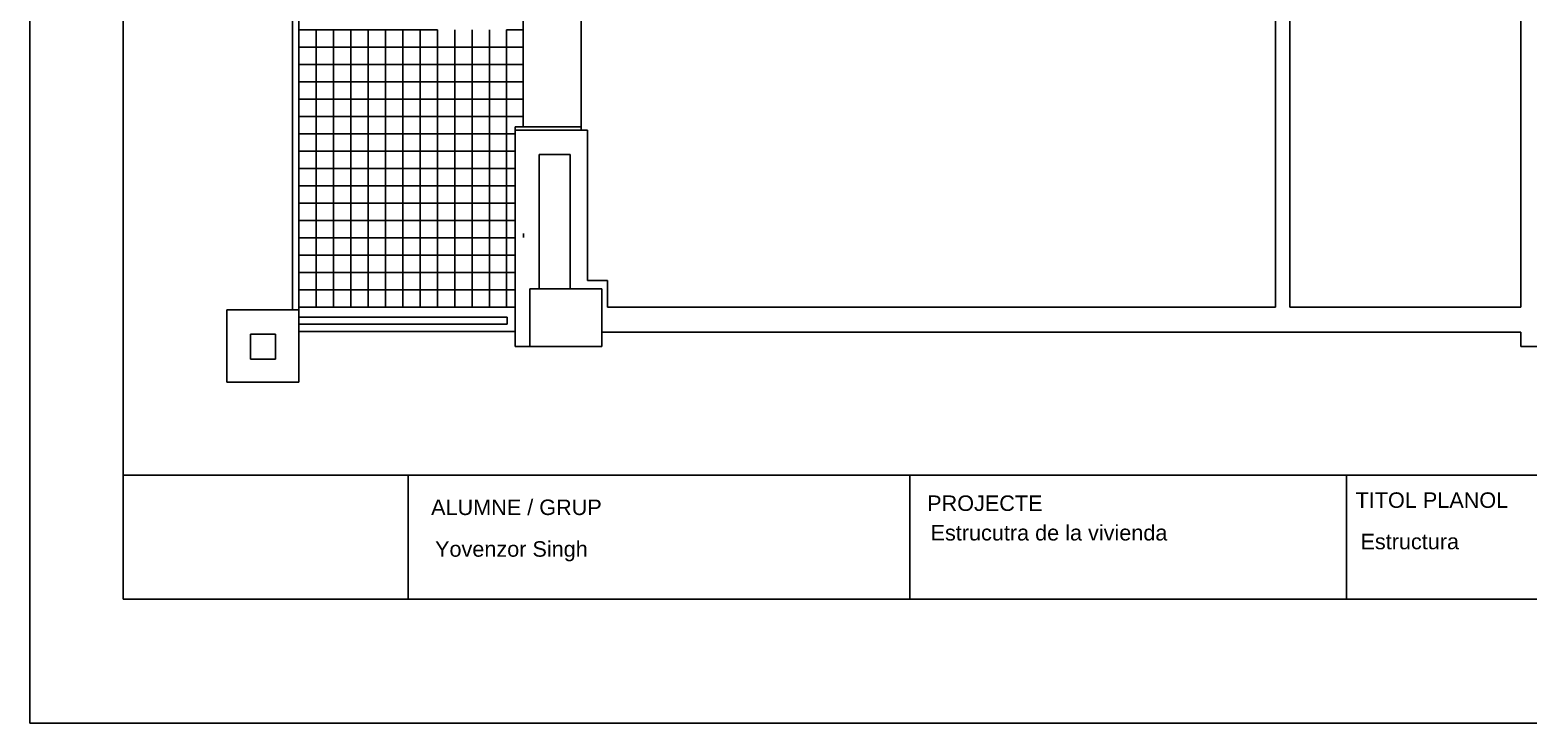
# Model space of a CAD drawing. Header units: millimetres. Extents: x 2377 to 4712, y -254 to 3188.
# Drawn here: x 2377.3 to 2619.2, y 1677.7 to 1789.6 of the extents above; entities that cross this region are included whole.
import ezdxf

# ---------------------------------------------------------------- set-up
doc = ezdxf.new("R2010")
doc.units = ezdxf.units.MM
doc.styles.get("Standard").update_dxf_attribs({"font": 'arial.ttf'})

msp = doc.modelspace()

# ---------------------------------------------------------------- linework, layer by layer
at = {"transparency": 33554687}
for p, q in [((2377.31, 1974.71), (2377.31, 1677.71)), ((2392.36, 1697.71), (2392.36, 1959.71)), ((2420.73, 1744.4), (2420.73, 1937.8)), ((2419.71, 1744.4), (2419.71, 1909.84)), ((2420.73, 1744.4), (2420.73, 1909.84)), ((2456.97, 1828.75), (2456.97, 1773.98)), ((2466.3, 1827.66), (2466.3, 1773.45)), ((2618.02, 1744.86), (2618.02, 1812.43)), ((2580.74, 1803.11), (2580.74, 1744.86)), ((2580.74, 1803.11), (2580.74, 1744.86)), ((2578.41, 1744.86), (2578.41, 1798.46)), ((2420.73, 1789.6), (2423.53, 1789.6)), ((2423.53, 1789.6), (2423.53, 1786.81)), ((2423.53, 1789.6), (2426.32, 1789.6)), ((2426.32, 1789.6), (2426.32, 1786.81)), ((2426.32, 1789.6), (2429.12, 1789.6)), ((2429.12, 1789.6), (2429.12, 1786.81)), ((2429.12, 1789.6), (2431.91, 1789.6)), ((2431.91, 1789.6), (2431.91, 1786.81)), ((2431.91, 1789.6), (2434.71, 1789.6)), ((2434.71, 1789.6), (2434.71, 1786.81)), ((2434.71, 1789.6), (2437.51, 1789.6)), ((2437.51, 1789.6), (2437.51, 1786.81)), ((2437.51, 1789.6), (2440.3, 1789.6)), ((2440.3, 1789.6), (2440.3, 1786.81)), ((2440.3, 1789.6), (2443.1, 1789.6)), ((2443.1, 1789.6), (2443.1, 1786.81)), ((2445.9, 1789.6), (2445.9, 1786.81)), ((2448.69, 1789.6), (2448.69, 1786.81)), ((2451.49, 1789.6), (2451.49, 1786.81)), ((2454.28, 1789.6), (2454.28, 1786.81)), ((2456.99, 1789.6), (2454.28, 1789.6)), ((2423.53, 1786.81), (2420.73, 1786.81)), ((2426.32, 1786.81), (2423.53, 1786.81)), ((2423.53, 1786.81), (2423.53, 1784.01)), ((2423.53, 1786.81), (2426.32, 1786.81)), ((2429.12, 1786.81), (2426.32, 1786.81)), ((2426.32, 1786.81), (2426.32, 1784.01)), ((2426.32, 1786.81), (2429.12, 1786.81)), ((2431.91, 1786.81), (2429.12, 1786.81)), ((2429.12, 1786.81), (2429.12, 1784.01)), ((2429.12, 1786.81), (2431.91, 1786.81)), ((2434.71, 1786.81), (2431.91, 1786.81)), ((2431.91, 1786.81), (2431.91, 1784.01)), ((2431.91, 1786.81), (2434.71, 1786.81)), ((2437.51, 1786.81), (2434.71, 1786.81)), ((2434.71, 1786.81), (2434.71, 1784.01)), ((2434.71, 1786.81), (2437.51, 1786.81)), ((2440.3, 1786.81), (2437.51, 1786.81)), ((2437.51, 1786.81), (2437.51, 1784.01)), ((2437.51, 1786.81), (2440.3, 1786.81)), ((2443.1, 1786.81), (2440.3, 1786.81)), ((2440.3, 1786.81), (2440.3, 1784.01)), ((2440.3, 1786.81), (2443.1, 1786.81)), ((2445.9, 1786.81), (2443.1, 1786.81)), ((2443.1, 1786.81), (2443.1, 1784.01)), ((2448.69, 1786.81), (2445.9, 1786.81)), ((2445.9, 1786.81), (2445.9, 1784.01)), ((2451.49, 1786.81), (2448.69, 1786.81)), ((2448.69, 1786.81), (2448.69, 1784.01)), ((2454.28, 1786.81), (2451.49, 1786.81)), ((2451.49, 1786.81), (2451.49, 1784.01)), ((2454.28, 1786.81), (2454.28, 1784.01)), ((2456.99, 1786.81), (2454.28, 1786.81)), ((2420.73, 1784.01), (2421.09, 1784.01)), ((2423.53, 1784.01), (2420.73, 1784.01)), ((2426.32, 1784.01), (2423.53, 1784.01)), ((2423.53, 1784.01), (2423.53, 1781.22)), ((2423.53, 1784.01), (2426.32, 1784.01)), ((2429.12, 1784.01), (2426.32, 1784.01)), ((2426.32, 1784.01), (2426.32, 1781.22)), ((2426.32, 1784.01), (2429.12, 1784.01)), ((2431.91, 1784.01), (2429.12, 1784.01)), ((2429.12, 1784.01), (2429.12, 1781.22)), ((2429.12, 1784.01), (2431.91, 1784.01)), ((2434.71, 1784.01), (2431.91, 1784.01)), ((2431.91, 1784.01), (2431.91, 1781.22)), ((2431.91, 1784.01), (2434.71, 1784.01)), ((2437.51, 1784.01), (2434.71, 1784.01)), ((2434.71, 1784.01), (2434.71, 1781.22)), ((2434.71, 1784.01), (2437.51, 1784.01)), ((2440.3, 1784.01), (2437.51, 1784.01)), ((2437.51, 1784.01), (2437.51, 1781.22)), ((2437.51, 1784.01), (2440.3, 1784.01)), ((2443.1, 1784.01), (2440.3, 1784.01)), ((2440.3, 1784.01), (2440.3, 1781.22)), ((2440.3, 1784.01), (2443.1, 1784.01)), ((2445.9, 1784.01), (2443.1, 1784.01)), ((2443.1, 1784.01), (2443.1, 1781.22)), ((2448.69, 1784.01), (2445.9, 1784.01)), ((2445.9, 1784.01), (2445.9, 1781.22)), ((2451.49, 1784.01), (2448.69, 1784.01)), ((2448.69, 1784.01), (2448.69, 1781.22)), ((2454.28, 1784.01), (2451.49, 1784.01)), ((2451.49, 1784.01), (2451.49, 1781.22)), ((2454.28, 1784.01), (2454.28, 1781.22)), ((2456.99, 1784.01), (2454.28, 1784.01)), ((2423.53, 1781.22), (2420.73, 1781.22)), ((2426.32, 1781.22), (2423.53, 1781.22)), ((2423.53, 1781.22), (2423.53, 1778.42)), ((2423.53, 1781.22), (2426.32, 1781.22)), ((2429.12, 1781.22), (2426.32, 1781.22)), ((2426.32, 1781.22), (2426.32, 1778.42)), ((2426.32, 1781.22), (2429.12, 1781.22)), ((2431.91, 1781.22), (2429.12, 1781.22)), ((2429.12, 1781.22), (2429.12, 1778.42)), ((2429.12, 1781.22), (2431.91, 1781.22)), ((2434.71, 1781.22), (2431.91, 1781.22)), ((2431.91, 1781.22), (2431.91, 1778.42)), ((2431.91, 1781.22), (2434.71, 1781.22)), ((2437.51, 1781.22), (2434.71, 1781.22)), ((2434.71, 1781.22), (2434.71, 1778.42)), ((2434.71, 1781.22), (2437.51, 1781.22)), ((2440.3, 1781.22), (2437.51, 1781.22)), ((2437.51, 1781.22), (2437.51, 1778.42)), ((2437.51, 1781.22), (2440.3, 1781.22)), ((2443.1, 1781.22), (2440.3, 1781.22)), ((2440.3, 1781.22), (2440.3, 1778.42)), ((2440.3, 1781.22), (2443.1, 1781.22)), ((2445.9, 1781.22), (2443.1, 1781.22)), ((2443.1, 1781.22), (2443.1, 1778.42)), ((2448.69, 1781.22), (2445.9, 1781.22)), ((2445.9, 1781.22), (2445.9, 1778.42)), ((2451.49, 1781.22), (2448.69, 1781.22)), ((2448.69, 1781.22), (2448.69, 1778.42)), ((2454.28, 1781.22), (2451.49, 1781.22)), ((2451.49, 1781.22), (2451.49, 1778.42)), ((2454.28, 1781.22), (2454.28, 1778.42)), ((2456.99, 1781.22), (2454.28, 1781.22)), ((2423.53, 1778.42), (2420.73, 1778.42)), ((2420.73, 1778.42), (2423.53, 1778.42)), ((2426.32, 1778.42), (2423.53, 1778.42)), ((2423.53, 1778.42), (2423.53, 1775.62)), ((2423.53, 1778.42), (2426.32, 1778.42)), ((2429.12, 1778.42), (2426.32, 1778.42)), ((2426.32, 1778.42), (2426.32, 1775.62)), ((2426.32, 1778.42), (2429.12, 1778.42)), ((2431.91, 1778.42), (2429.12, 1778.42)), ((2429.12, 1778.42), (2429.12, 1775.62)), ((2429.12, 1778.42), (2431.91, 1778.42)), ((2434.71, 1778.42), (2431.91, 1778.42)), ((2431.91, 1778.42), (2431.91, 1775.62)), ((2431.91, 1778.42), (2434.71, 1778.42)), ((2437.51, 1778.42), (2434.71, 1778.42)), ((2434.71, 1778.42), (2434.71, 1775.62)), ((2434.71, 1778.42), (2437.51, 1778.42)), ((2440.3, 1778.42), (2437.51, 1778.42)), ((2437.51, 1778.42), (2437.51, 1775.62)), ((2437.51, 1778.42), (2440.3, 1778.42)), ((2443.1, 1778.42), (2440.3, 1778.42)), ((2440.3, 1778.42), (2440.3, 1775.62)), ((2440.3, 1778.42), (2443.1, 1778.42)), ((2445.9, 1778.42), (2443.1, 1778.42)), ((2443.1, 1778.42), (2443.1, 1775.62)), ((2448.69, 1778.42), (2445.9, 1778.42)), ((2445.9, 1778.42), (2445.9, 1775.62)), ((2451.49, 1778.42), (2448.69, 1778.42)), ((2448.69, 1778.42), (2448.69, 1775.62)), ((2454.28, 1778.42), (2451.49, 1778.42)), ((2451.49, 1778.42), (2451.49, 1775.62)), ((2454.28, 1778.42), (2454.28, 1775.62)), ((2456.99, 1778.42), (2454.28, 1778.42)), ((2466.3, 1778.42), (2466.3, 1778.42)), ((2423.53, 1775.62), (2420.73, 1775.62)), ((2426.32, 1775.62), (2423.53, 1775.62)), ((2423.53, 1775.62), (2423.53, 1772.83)), ((2423.53, 1775.62), (2426.32, 1775.62)), ((2429.12, 1775.62), (2426.32, 1775.62)), ((2426.32, 1775.62), (2426.32, 1772.83)), ((2426.32, 1775.62), (2429.12, 1775.62)), ((2431.91, 1775.62), (2429.12, 1775.62)), ((2429.12, 1775.62), (2429.12, 1772.83)), ((2429.12, 1775.62), (2431.91, 1775.62)), ((2434.71, 1775.62), (2431.91, 1775.62)), ((2431.91, 1775.62), (2431.91, 1772.83)), ((2431.91, 1775.62), (2434.71, 1775.62)), ((2437.51, 1775.62), (2434.71, 1775.62)), ((2434.71, 1775.62), (2434.71, 1772.83)), ((2434.71, 1775.62), (2437.51, 1775.62)), ((2440.3, 1775.62), (2437.51, 1775.62)), ((2437.51, 1775.62), (2437.51, 1772.83)), ((2437.51, 1775.62), (2440.3, 1775.62)), ((2443.1, 1775.62), (2440.3, 1775.62)), ((2440.3, 1775.62), (2440.3, 1772.83)), ((2440.3, 1775.62), (2443.1, 1775.62)), ((2445.9, 1775.62), (2443.1, 1775.62)), ((2443.1, 1775.62), (2443.1, 1772.83)), ((2448.69, 1775.62), (2445.9, 1775.62)), ((2445.9, 1775.62), (2445.9, 1772.83)), ((2451.49, 1775.62), (2448.69, 1775.62)), ((2448.69, 1775.62), (2448.69, 1772.83)), ((2454.28, 1775.62), (2451.49, 1775.62)), ((2451.49, 1775.62), (2451.49, 1772.83)), ((2454.28, 1775.62), (2454.28, 1772.83)), ((2456.99, 1775.62), (2454.28, 1775.62)), ((2455.68, 1773.98), (2466.3, 1773.98)), ((2455.68, 1773.98), (2455.68, 1773.45)), ((2455.68, 1738.5), (2455.68, 1773.45)), ((2455.68, 1773.45), (2467.33, 1773.45)), ((2455.68, 1773.45), (2467.34, 1773.45)), ((2467.34, 1773.45), (2467.34, 1749.17)), ((2420.73, 1772.83), (2421.09, 1772.83)), ((2423.53, 1772.83), (2420.73, 1772.83)), ((2426.32, 1772.83), (2423.53, 1772.83)), ((2423.53, 1772.83), (2423.53, 1770.03)), ((2423.53, 1772.83), (2426.32, 1772.83)), ((2429.12, 1772.83), (2426.32, 1772.83)), ((2426.32, 1772.83), (2426.32, 1770.03)), ((2426.32, 1772.83), (2429.12, 1772.83)), ((2431.91, 1772.83), (2429.12, 1772.83)), ((2429.12, 1772.83), (2429.12, 1770.03)), ((2429.12, 1772.83), (2431.91, 1772.83)), ((2434.71, 1772.83), (2431.91, 1772.83)), ((2431.91, 1772.83), (2431.91, 1770.03)), ((2431.91, 1772.83), (2434.71, 1772.83)), ((2437.51, 1772.83), (2434.71, 1772.83)), ((2434.71, 1772.83), (2434.71, 1770.03)), ((2434.71, 1772.83), (2437.51, 1772.83)), ((2440.3, 1772.83), (2437.51, 1772.83)), ((2437.51, 1772.83), (2437.51, 1770.03)), ((2437.51, 1772.83), (2440.3, 1772.83)), ((2443.1, 1772.83), (2440.3, 1772.83)), ((2440.3, 1772.83), (2440.3, 1770.03)), ((2440.3, 1772.83), (2443.1, 1772.83)), ((2445.9, 1772.83), (2443.1, 1772.83)), ((2443.1, 1772.83), (2443.1, 1770.03)), ((2448.69, 1772.83), (2445.9, 1772.83)), ((2445.9, 1772.83), (2445.9, 1770.03)), ((2451.49, 1772.83), (2448.69, 1772.83)), ((2448.69, 1772.83), (2448.69, 1770.03)), ((2454.28, 1772.83), (2451.49, 1772.83)), ((2451.49, 1772.83), (2451.49, 1770.03)), ((2455.68, 1772.83), (2454.28, 1772.83)), ((2454.28, 1772.83), (2454.28, 1770.03)), ((2423.53, 1770.03), (2420.73, 1770.03)), ((2426.32, 1770.03), (2423.53, 1770.03)), ((2423.53, 1770.03), (2423.53, 1767.23)), ((2423.53, 1770.03), (2426.32, 1770.03)), ((2429.12, 1770.03), (2426.32, 1770.03)), ((2426.32, 1770.03), (2426.32, 1767.23)), ((2426.32, 1770.03), (2429.12, 1770.03)), ((2431.91, 1770.03), (2429.12, 1770.03)), ((2429.12, 1770.03), (2429.12, 1767.23)), ((2429.12, 1770.03), (2431.91, 1770.03)), ((2434.71, 1770.03), (2431.91, 1770.03)), ((2431.91, 1770.03), (2431.91, 1767.23)), ((2431.91, 1770.03), (2434.71, 1770.03)), ((2437.51, 1770.03), (2434.71, 1770.03)), ((2434.71, 1770.03), (2434.71, 1767.23)), ((2434.71, 1770.03), (2437.51, 1770.03)), ((2440.3, 1770.03), (2437.51, 1770.03)), ((2437.51, 1770.03), (2437.51, 1767.23)), ((2437.51, 1770.03), (2440.3, 1770.03)), ((2443.1, 1770.03), (2440.3, 1770.03)), ((2440.3, 1770.03), (2440.3, 1767.23)), ((2440.3, 1770.03), (2443.1, 1770.03)), ((2445.9, 1770.03), (2443.1, 1770.03)), ((2443.1, 1770.03), (2443.1, 1767.23)), ((2448.69, 1770.03), (2445.9, 1770.03)), ((2445.9, 1770.03), (2445.9, 1767.23)), ((2451.49, 1770.03), (2448.69, 1770.03)), ((2448.69, 1770.03), (2448.69, 1767.23)), ((2454.28, 1770.03), (2451.49, 1770.03)), ((2451.49, 1770.03), (2451.49, 1767.23)), ((2455.68, 1770.03), (2454.28, 1770.03)), ((2454.28, 1770.03), (2454.28, 1767.23)), ((2464.53, 1769.52), (2459.54, 1769.52)), ((2459.54, 1769.52), (2459.54, 1747.82)), ((2464.53, 1747.82), (2464.53, 1769.52)), ((2423.53, 1767.23), (2420.73, 1767.23)), ((2420.73, 1767.23), (2423.53, 1767.23)), ((2426.32, 1767.23), (2423.53, 1767.23)), ((2423.53, 1767.23), (2423.53, 1764.44)), ((2423.53, 1767.23), (2426.32, 1767.23)), ((2429.12, 1767.23), (2426.32, 1767.23)), ((2426.32, 1767.23), (2426.32, 1764.44)), ((2426.32, 1767.23), (2429.12, 1767.23)), ((2431.91, 1767.23), (2429.12, 1767.23)), ((2429.12, 1767.23), (2429.12, 1764.44)), ((2429.12, 1767.23), (2431.91, 1767.23)), ((2434.71, 1767.23), (2431.91, 1767.23)), ((2431.91, 1767.23), (2431.91, 1764.44)), ((2431.91, 1767.23), (2434.71, 1767.23)), ((2437.51, 1767.23), (2434.71, 1767.23)), ((2434.71, 1767.23), (2434.71, 1764.44)), ((2434.71, 1767.23), (2437.51, 1767.23)), ((2440.3, 1767.23), (2437.51, 1767.23)), ((2437.51, 1767.23), (2437.51, 1764.44)), ((2437.51, 1767.23), (2440.3, 1767.23)), ((2443.1, 1767.23), (2440.3, 1767.23)), ((2440.3, 1767.23), (2440.3, 1764.44)), ((2440.3, 1767.23), (2443.1, 1767.23)), ((2445.9, 1767.23), (2443.1, 1767.23)), ((2443.1, 1767.23), (2443.1, 1764.44)), ((2448.69, 1767.23), (2445.9, 1767.23)), ((2445.9, 1767.23), (2445.9, 1764.44)), ((2451.49, 1767.23), (2448.69, 1767.23)), ((2448.69, 1767.23), (2448.69, 1764.44)), ((2454.28, 1767.23), (2451.49, 1767.23)), ((2451.49, 1767.23), (2451.49, 1764.44)), ((2455.68, 1767.23), (2454.28, 1767.23)), ((2454.28, 1767.23), (2454.28, 1764.44)), ((2423.53, 1764.44), (2420.73, 1764.44)), ((2426.32, 1764.44), (2423.53, 1764.44)), ((2423.53, 1764.44), (2423.53, 1761.64)), ((2423.53, 1764.44), (2426.32, 1764.44)), ((2429.12, 1764.44), (2426.32, 1764.44)), ((2426.32, 1764.44), (2426.32, 1761.64)), ((2426.32, 1764.44), (2429.12, 1764.44)), ((2431.91, 1764.44), (2429.12, 1764.44)), ((2429.12, 1764.44), (2429.12, 1761.64)), ((2429.12, 1764.44), (2431.91, 1764.44)), ((2434.71, 1764.44), (2431.91, 1764.44)), ((2431.91, 1764.44), (2431.91, 1761.64)), ((2431.91, 1764.44), (2434.71, 1764.44)), ((2437.51, 1764.44), (2434.71, 1764.44)), ((2434.71, 1764.44), (2434.71, 1761.64)), ((2434.71, 1764.44), (2437.51, 1764.44)), ((2440.3, 1764.44), (2437.51, 1764.44)), ((2437.51, 1764.44), (2437.51, 1761.64)), ((2437.51, 1764.44), (2440.3, 1764.44)), ((2443.1, 1764.44), (2440.3, 1764.44)), ((2440.3, 1764.44), (2440.3, 1761.64)), ((2440.3, 1764.44), (2443.1, 1764.44)), ((2445.9, 1764.44), (2443.1, 1764.44)), ((2443.1, 1764.44), (2443.1, 1761.64)), ((2448.69, 1764.44), (2445.9, 1764.44)), ((2445.9, 1764.44), (2445.9, 1761.64)), ((2451.49, 1764.44), (2448.69, 1764.44)), ((2448.69, 1764.44), (2448.69, 1761.64)), ((2454.28, 1764.44), (2451.49, 1764.44)), ((2451.49, 1764.44), (2451.49, 1761.64)), ((2455.68, 1764.44), (2454.28, 1764.44)), ((2454.28, 1764.44), (2454.28, 1761.64)), ((2420.73, 1761.64), (2421.09, 1761.64)), ((2423.53, 1761.64), (2420.73, 1761.64)), ((2426.32, 1761.64), (2423.53, 1761.64)), ((2423.53, 1761.64), (2423.53, 1758.85)), ((2423.53, 1761.64), (2426.32, 1761.64)), ((2429.12, 1761.64), (2426.32, 1761.64)), ((2426.32, 1761.64), (2426.32, 1758.85)), ((2426.32, 1761.64), (2429.12, 1761.64)), ((2431.91, 1761.64), (2429.12, 1761.64)), ((2429.12, 1761.64), (2429.12, 1758.85)), ((2429.12, 1761.64), (2431.91, 1761.64)), ((2434.71, 1761.64), (2431.91, 1761.64)), ((2431.91, 1761.64), (2431.91, 1758.85)), ((2431.91, 1761.64), (2434.71, 1761.64)), ((2437.51, 1761.64), (2434.71, 1761.64)), ((2434.71, 1761.64), (2434.71, 1758.85)), ((2434.71, 1761.64), (2437.51, 1761.64)), ((2440.3, 1761.64), (2437.51, 1761.64)), ((2437.51, 1761.64), (2437.51, 1758.85)), ((2437.51, 1761.64), (2440.3, 1761.64)), ((2443.1, 1761.64), (2440.3, 1761.64)), ((2440.3, 1761.64), (2440.3, 1758.85)), ((2440.3, 1761.64), (2443.1, 1761.64)), ((2445.9, 1761.64), (2443.1, 1761.64)), ((2443.1, 1761.64), (2443.1, 1758.85)), ((2448.69, 1761.64), (2445.9, 1761.64)), ((2445.9, 1761.64), (2445.9, 1758.85)), ((2451.49, 1761.64), (2448.69, 1761.64)), ((2448.69, 1761.64), (2448.69, 1758.85)), ((2454.28, 1761.64), (2451.49, 1761.64)), ((2451.49, 1761.64), (2451.49, 1758.85)), ((2455.68, 1761.64), (2454.28, 1761.64)), ((2454.28, 1761.64), (2454.28, 1758.85)), ((2423.53, 1758.85), (2420.73, 1758.85)), ((2426.32, 1758.85), (2423.53, 1758.85)), ((2423.53, 1758.85), (2423.53, 1756.05)), ((2423.53, 1758.85), (2426.32, 1758.85)), ((2429.12, 1758.85), (2426.32, 1758.85)), ((2426.32, 1758.85), (2426.32, 1756.05)), ((2426.32, 1758.85), (2429.12, 1758.85)), ((2431.91, 1758.85), (2429.12, 1758.85)), ((2429.12, 1758.85), (2429.12, 1756.05)), ((2429.12, 1758.85), (2431.91, 1758.85)), ((2434.71, 1758.85), (2431.91, 1758.85)), ((2431.91, 1758.85), (2431.91, 1756.05)), ((2431.91, 1758.85), (2434.71, 1758.85)), ((2437.51, 1758.85), (2434.71, 1758.85)), ((2434.71, 1758.85), (2434.71, 1756.05)), ((2434.71, 1758.85), (2437.51, 1758.85)), ((2440.3, 1758.85), (2437.51, 1758.85)), ((2437.51, 1758.85), (2437.51, 1756.05)), ((2437.51, 1758.85), (2440.3, 1758.85)), ((2443.1, 1758.85), (2440.3, 1758.85)), ((2440.3, 1758.85), (2440.3, 1756.05)), ((2440.3, 1758.85), (2443.1, 1758.85)), ((2445.9, 1758.85), (2443.1, 1758.85)), ((2443.1, 1758.85), (2443.1, 1756.05)), ((2448.69, 1758.85), (2445.9, 1758.85)), ((2445.9, 1758.85), (2445.9, 1756.05)), ((2451.49, 1758.85), (2448.69, 1758.85)), ((2448.69, 1758.85), (2448.69, 1756.05)), ((2454.28, 1758.85), (2451.49, 1758.85)), ((2451.49, 1758.85), (2451.49, 1756.05)), ((2455.68, 1758.85), (2454.28, 1758.85)), ((2454.28, 1758.85), (2454.28, 1756.05)), ((2423.53, 1756.05), (2420.73, 1756.05)), ((2420.73, 1756.05), (2423.53, 1756.05)), ((2426.32, 1756.05), (2423.53, 1756.05)), ((2423.53, 1756.05), (2423.53, 1753.25)), ((2423.53, 1756.05), (2426.32, 1756.05)), ((2429.12, 1756.05), (2426.32, 1756.05)), ((2426.32, 1756.05), (2426.32, 1753.25)), ((2426.32, 1756.05), (2429.12, 1756.05)), ((2431.91, 1756.05), (2429.12, 1756.05)), ((2429.12, 1756.05), (2429.12, 1753.25)), ((2429.12, 1756.05), (2431.91, 1756.05)), ((2434.71, 1756.05), (2431.91, 1756.05)), ((2431.91, 1756.05), (2431.91, 1753.25)), ((2431.91, 1756.05), (2434.71, 1756.05)), ((2437.51, 1756.05), (2434.71, 1756.05)), ((2434.71, 1756.05), (2434.71, 1753.25)), ((2434.71, 1756.05), (2437.51, 1756.05)), ((2440.3, 1756.05), (2437.51, 1756.05)), ((2437.51, 1756.05), (2437.51, 1753.25)), ((2437.51, 1756.05), (2440.3, 1756.05)), ((2443.1, 1756.05), (2440.3, 1756.05)), ((2440.3, 1756.05), (2440.3, 1753.25)), ((2440.3, 1756.05), (2443.1, 1756.05)), ((2445.9, 1756.05), (2443.1, 1756.05)), ((2443.1, 1756.05), (2443.1, 1753.25)), ((2448.69, 1756.05), (2445.9, 1756.05)), ((2445.9, 1756.05), (2445.9, 1753.25)), ((2451.49, 1756.05), (2448.69, 1756.05)), ((2448.69, 1756.05), (2448.69, 1753.25)), ((2454.28, 1756.05), (2451.49, 1756.05)), ((2451.49, 1756.05), (2451.49, 1753.25)), ((2455.68, 1756.05), (2454.28, 1756.05)), ((2454.28, 1756.05), (2454.28, 1753.25)), ((2456.99, 1756.72), (2456.99, 1756.12)), ((2423.53, 1753.25), (2420.73, 1753.25)), ((2426.32, 1753.25), (2423.53, 1753.25)), ((2423.53, 1753.25), (2423.53, 1750.46)), ((2423.53, 1753.25), (2426.32, 1753.25)), ((2429.12, 1753.25), (2426.32, 1753.25)), ((2426.32, 1753.25), (2426.32, 1750.46)), ((2426.32, 1753.25), (2429.12, 1753.25)), ((2431.91, 1753.25), (2429.12, 1753.25)), ((2429.12, 1753.25), (2429.12, 1750.46)), ((2429.12, 1753.25), (2431.91, 1753.25)), ((2434.71, 1753.25), (2431.91, 1753.25)), ((2431.91, 1753.25), (2431.91, 1750.46)), ((2431.91, 1753.25), (2434.71, 1753.25)), ((2437.51, 1753.25), (2434.71, 1753.25)), ((2434.71, 1753.25), (2434.71, 1750.46)), ((2434.71, 1753.25), (2437.51, 1753.25)), ((2440.3, 1753.25), (2437.51, 1753.25)), ((2437.51, 1753.25), (2437.51, 1750.46)), ((2437.51, 1753.25), (2440.3, 1753.25)), ((2443.1, 1753.25), (2440.3, 1753.25)), ((2440.3, 1753.25), (2440.3, 1750.46)), ((2440.3, 1753.25), (2443.1, 1753.25)), ((2445.9, 1753.25), (2443.1, 1753.25)), ((2443.1, 1753.25), (2443.1, 1750.46)), ((2448.69, 1753.25), (2445.9, 1753.25)), ((2445.9, 1753.25), (2445.9, 1750.46)), ((2451.49, 1753.25), (2448.69, 1753.25)), ((2448.69, 1753.25), (2448.69, 1750.46)), ((2454.28, 1753.25), (2451.49, 1753.25)), ((2451.49, 1753.25), (2451.49, 1750.46)), ((2455.68, 1753.25), (2454.28, 1753.25)), ((2454.28, 1753.25), (2454.28, 1750.46)), ((2420.73, 1750.46), (2421.09, 1750.46)), ((2423.53, 1750.46), (2420.73, 1750.46)), ((2426.32, 1750.46), (2423.53, 1750.46)), ((2423.53, 1750.46), (2423.53, 1747.66)), ((2423.53, 1750.46), (2426.32, 1750.46)), ((2429.12, 1750.46), (2426.32, 1750.46)), ((2426.32, 1750.46), (2426.32, 1747.66)), ((2426.32, 1750.46), (2429.12, 1750.46)), ((2431.91, 1750.46), (2429.12, 1750.46)), ((2429.12, 1750.46), (2429.12, 1747.66)), ((2429.12, 1750.46), (2431.91, 1750.46)), ((2434.71, 1750.46), (2431.91, 1750.46)), ((2431.91, 1750.46), (2431.91, 1747.66)), ((2431.91, 1750.46), (2434.71, 1750.46)), ((2437.51, 1750.46), (2434.71, 1750.46)), ((2434.71, 1750.46), (2434.71, 1747.66)), ((2434.71, 1750.46), (2437.51, 1750.46)), ((2440.3, 1750.46), (2437.51, 1750.46)), ((2437.51, 1750.46), (2437.51, 1747.66)), ((2437.51, 1750.46), (2440.3, 1750.46)), ((2443.1, 1750.46), (2440.3, 1750.46)), ((2440.3, 1750.46), (2440.3, 1747.66)), ((2440.3, 1750.46), (2443.1, 1750.46)), ((2445.9, 1750.46), (2443.1, 1750.46)), ((2443.1, 1750.46), (2443.1, 1747.66)), ((2448.69, 1750.46), (2445.9, 1750.46)), ((2445.9, 1750.46), (2445.9, 1747.66)), ((2451.49, 1750.46), (2448.69, 1750.46)), ((2448.69, 1750.46), (2448.69, 1747.66)), ((2454.28, 1750.46), (2451.49, 1750.46)), ((2451.49, 1750.46), (2451.49, 1747.66)), ((2455.68, 1750.46), (2454.28, 1750.46)), ((2454.28, 1750.46), (2454.28, 1747.66)), ((2467.34, 1749.17), (2470.58, 1749.17)), ((2470.58, 1749.17), (2470.58, 1744.86)), ((2423.53, 1747.66), (2420.73, 1747.66)), ((2426.32, 1747.66), (2423.53, 1747.66)), ((2423.53, 1747.66), (2423.53, 1744.87)), ((2423.53, 1747.66), (2426.32, 1747.66)), ((2429.12, 1747.66), (2426.32, 1747.66)), ((2426.32, 1747.66), (2426.32, 1744.87)), ((2426.32, 1747.66), (2429.12, 1747.66)), ((2431.91, 1747.66), (2429.12, 1747.66)), ((2429.12, 1747.66), (2429.12, 1744.87)), ((2429.12, 1747.66), (2431.91, 1747.66)), ((2434.71, 1747.66), (2431.91, 1747.66)), ((2431.91, 1747.66), (2431.91, 1744.87)), ((2431.91, 1747.66), (2434.71, 1747.66)), ((2437.51, 1747.66), (2434.71, 1747.66)), ((2434.71, 1747.66), (2434.71, 1744.87)), ((2434.71, 1747.66), (2437.51, 1747.66)), ((2440.3, 1747.66), (2437.51, 1747.66)), ((2437.51, 1747.66), (2437.51, 1744.87)), ((2437.51, 1747.66), (2440.3, 1747.66)), ((2443.1, 1747.66), (2440.3, 1747.66)), ((2440.3, 1747.66), (2440.3, 1744.87)), ((2440.3, 1747.66), (2443.1, 1747.66)), ((2445.9, 1747.66), (2443.1, 1747.66)), ((2443.1, 1747.66), (2443.1, 1744.87)), ((2448.69, 1747.66), (2445.9, 1747.66)), ((2445.9, 1747.66), (2445.9, 1744.87)), ((2451.49, 1747.66), (2448.69, 1747.66)), ((2448.69, 1747.66), (2448.69, 1744.87)), ((2454.28, 1747.66), (2451.49, 1747.66)), ((2451.49, 1747.66), (2451.49, 1744.87)), ((2455.68, 1747.66), (2454.28, 1747.66)), ((2454.28, 1747.66), (2454.28, 1744.87)), ((2458.01, 1738.5), (2458.01, 1747.82)), ((2458.01, 1747.82), (2469.66, 1747.82)), ((2469.66, 1747.82), (2469.66, 1738.5)), ((2409.08, 1744.4), (2409.08, 1732.75)), ((2420.73, 1744.4), (2409.08, 1744.4)), ((2420.73, 1744.4), (2418.87, 1744.4)), ((2420.73, 1744.87), (2455.68, 1744.87)), ((2423.53, 1744.87), (2420.73, 1744.87)), ((2420.73, 1732.75), (2420.73, 1744.4)), ((2420.73, 1744.4), (2420.73, 1742.07)), ((2426.32, 1744.87), (2423.53, 1744.87)), ((2429.12, 1744.87), (2426.32, 1744.87)), ((2431.91, 1744.87), (2429.12, 1744.87)), ((2434.71, 1744.87), (2431.91, 1744.87)), ((2437.51, 1744.87), (2434.71, 1744.87)), ((2440.3, 1744.87), (2437.51, 1744.87)), ((2443.1, 1744.87), (2440.3, 1744.87)), ((2445.9, 1744.87), (2443.1, 1744.87)), ((2448.69, 1744.87), (2445.9, 1744.87)), ((2451.49, 1744.87), (2448.69, 1744.87)), ((2454.28, 1744.87), (2451.49, 1744.87)), ((2455.68, 1744.87), (2454.28, 1744.87)), ((2455.68, 1744.4), (2455.68, 1740.93)), ((2470.58, 1744.86), (2578.41, 1744.86)), ((2580.74, 1744.86), (2606.37, 1744.86)), ((2606.37, 1744.86), (2618.02, 1744.86)), ((2420.73, 1743.22), (2454.34, 1743.22)), ((2454.34, 1742.09), (2420.73, 1742.09)), ((2454.34, 1743.22), (2454.34, 1742.09)), ((2412.9, 1740.48), (2412.9, 1736.44)), ((2416.95, 1740.48), (2412.9, 1740.48)), ((2416.95, 1736.44), (2416.95, 1740.48)), ((2454.34, 1740.93), (2420.73, 1740.93)), ((2454.34, 1740.93), (2455.68, 1740.93)), ((2455.68, 1740.93), (2455.68, 1738.5)), ((2469.66, 1738.5), (2469.66, 1740.83)), ((2469.66, 1740.83), (2618.02, 1740.83)), ((2618.02, 1740.83), (2618.02, 1738.5)), ((2455.68, 1738.5), (2458.01, 1738.5)), ((2458.01, 1738.5), (2469.66, 1738.5)), ((2618.02, 1738.5), (2629.67, 1738.5)), ((2412.9, 1736.44), (2416.95, 1736.44)), ((2409.08, 1732.75), (2420.73, 1732.75)), ((2377.31, 1697.71), (2377.31, 1717.71)), ((2787.85, 1717.71), (2392.36, 1717.71)), ((2438.36, 1697.71), (2438.36, 1717.71)), ((2519.36, 1697.71), (2519.36, 1717.71)), ((2589.86, 1697.71), (2589.86, 1717.71)), ((2392.36, 1697.71), (2438.36, 1697.71)), ((2438.36, 1697.71), (2519.36, 1697.71)), ((2519.36, 1697.71), (2589.86, 1697.71)), ((2589.86, 1697.71), (2659.86, 1697.71)), ((2377.31, 1677.71), (2797.31, 1677.71))]:
    msp.add_line(p, q, dxfattribs=at)

# ---------------------------------------------------------------- texts
at = {"transparency": 33554687, "char_height": 2.5, "attachment_point": 1}
for s, width, insert in [('TITOL PLANOL', 34.1105, (2591.34, 1714.95)), ('ALUMNE / GRUP', 48.2644, (2442.08, 1713.79)), ('PROJECTE', 37.0564, (2522.17, 1714.45)), ('Estructura', 63.5407, (2592.13, 1708.26)), ('Yovenzor Singh', 71.9553, (2442.72, 1707.06))]:
    msp.add_mtext_dynamic_manual_height_columns(s, width=width, gutter_width=12.5, heights=[0], dxfattribs=dict(at, insert=insert))
at = {"transparency": 33554687, "insert": (2522.72, 1709.68), "char_height": 2.5, "width": 163.8763, "attachment_point": 1}
msp.add_mtext('Estrucutra de la vivienda', dxfattribs=at)

doc.saveas('drawing.dxf')
